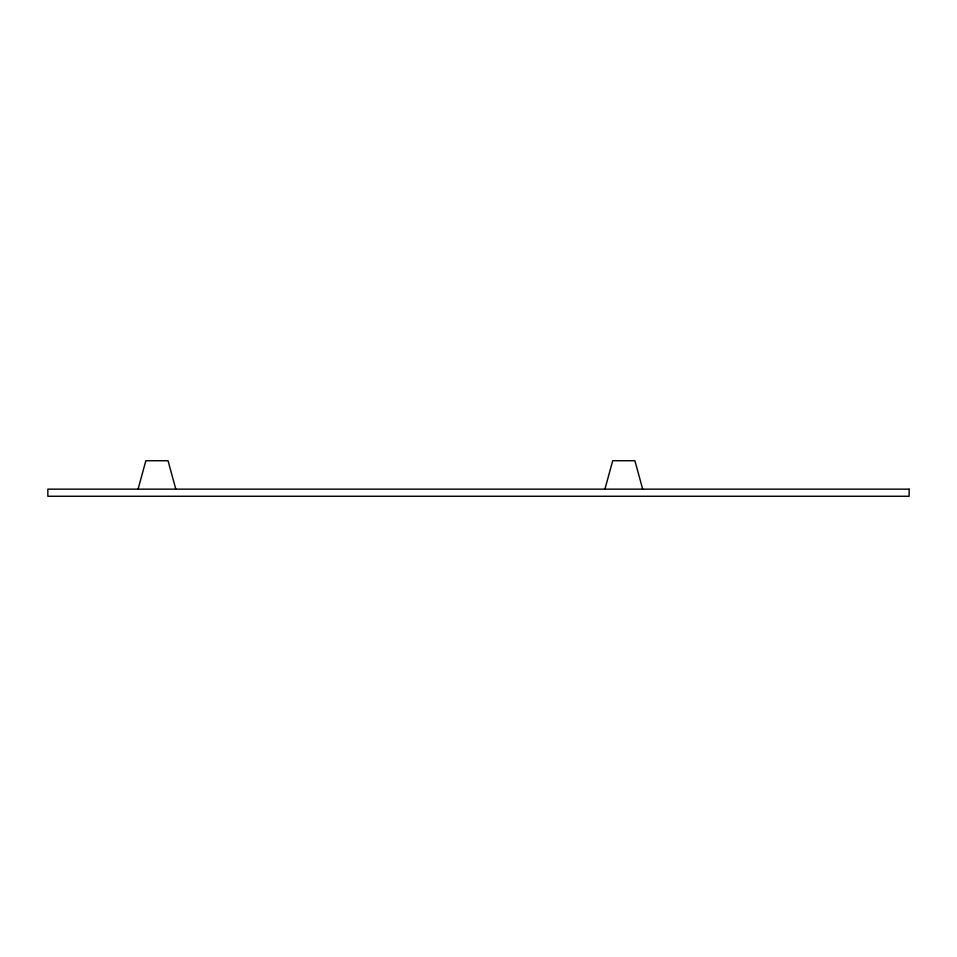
<?xml version="1.0" encoding="UTF-8"?>
<svg xmlns="http://www.w3.org/2000/svg" width="957" height="957" viewBox="0 0 957 957"><rect width="100%" height="100%" fill="white"/><g stroke="black" fill="none" stroke-linecap="round" stroke-linejoin="round"><path stroke-width="1.44" d="M138.071 489.159L145.847 460.736L168.037 460.736L175.813 489.159M604.932 489.159L612.707 460.736L634.898 460.736L642.673 489.159M909.15 489.159L47.85 489.159L47.85 496.264L909.15 496.264L909.15 489.159"/></g></svg>
